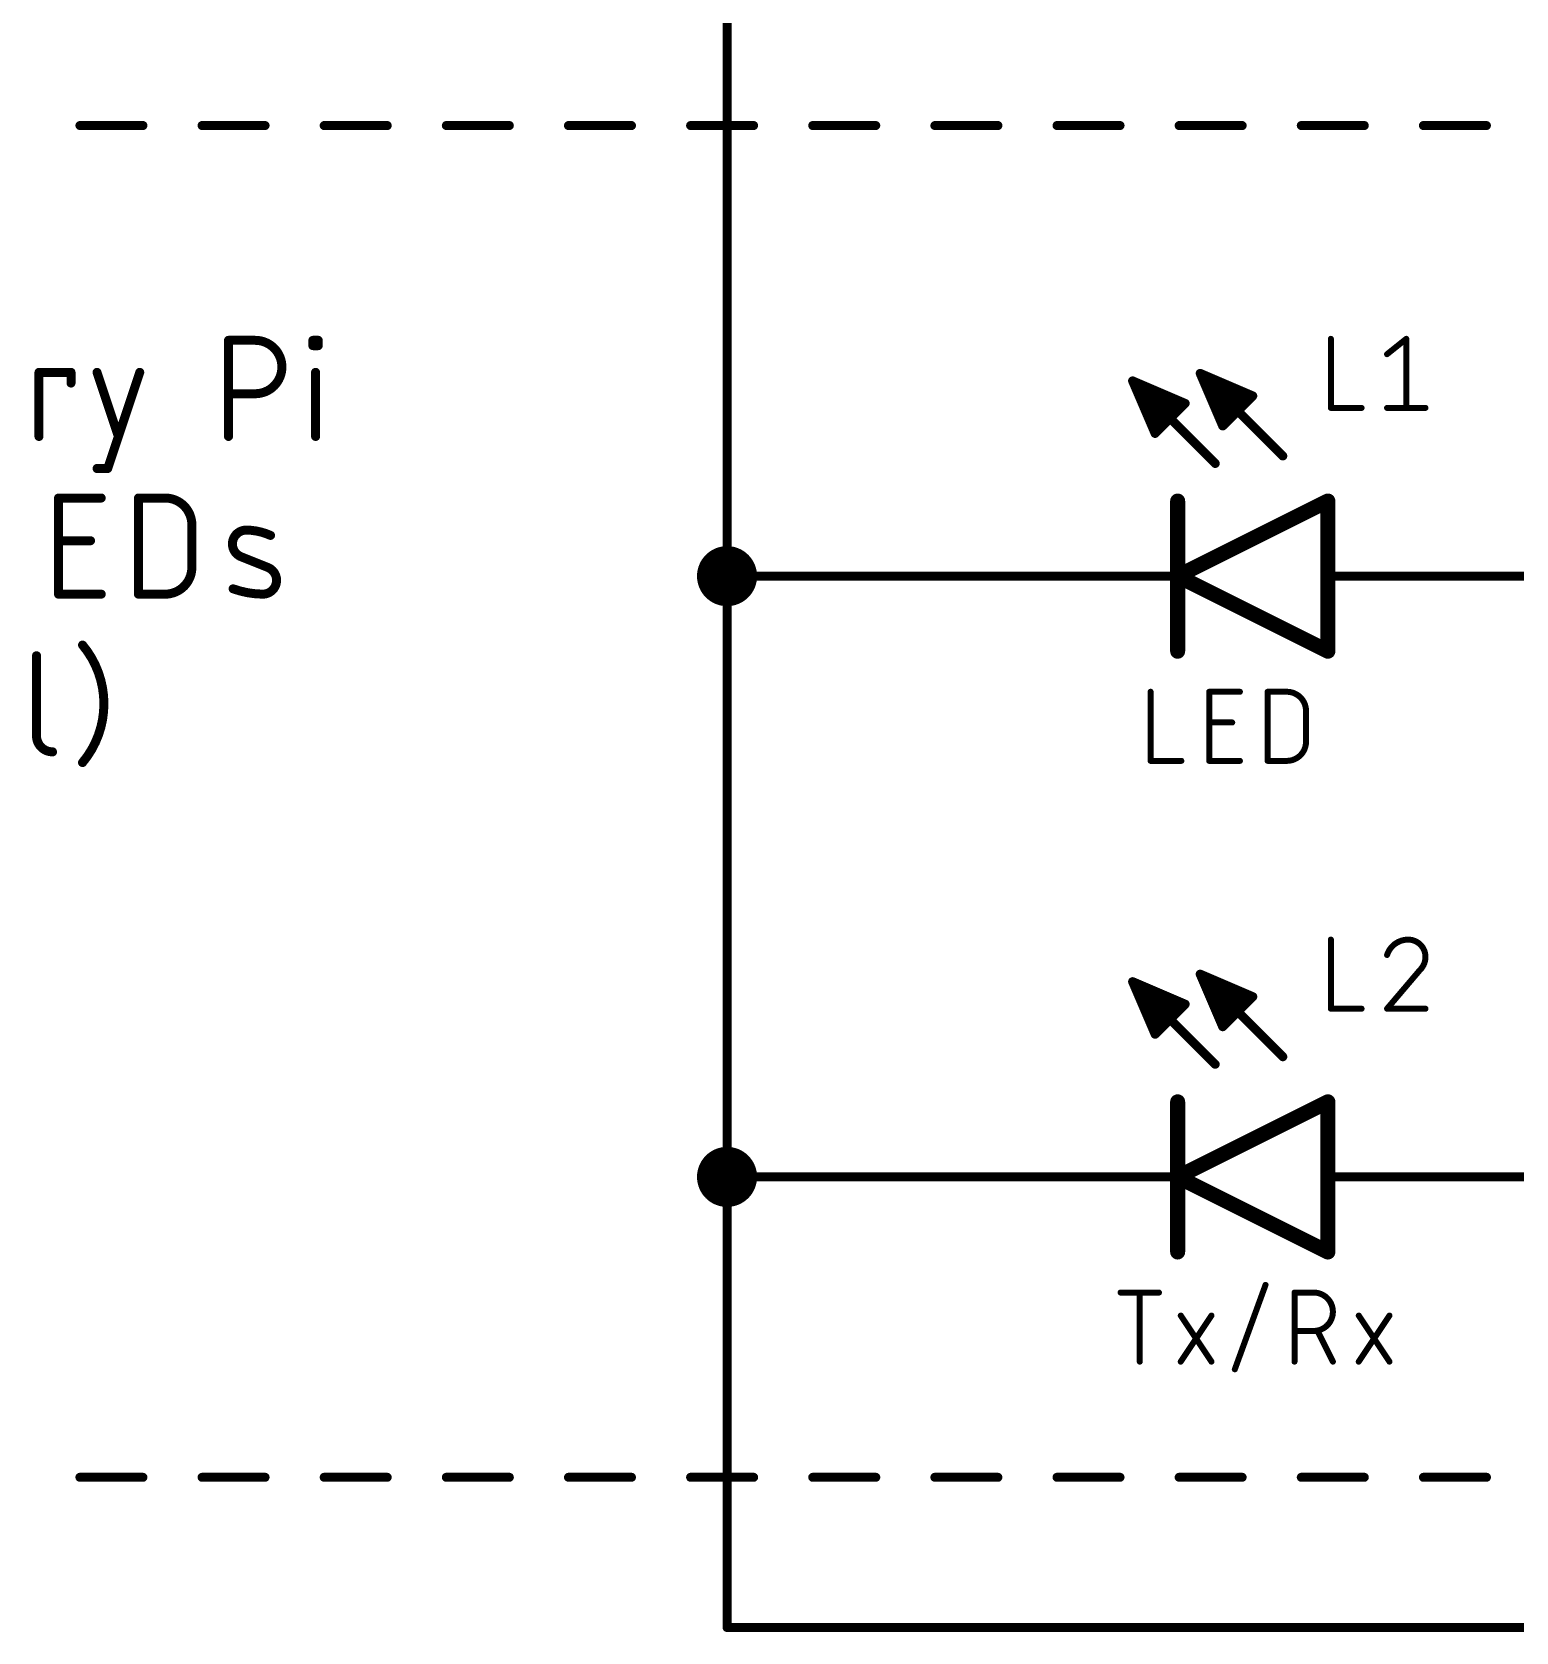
# Model space of a CAD drawing. Extents: x 0 to 264, y 0 to 180.
# Drawn here: x 51.75 to 76.84, y 53.26 to 80.32 of the extents above; entities that cross this region are included whole.
import ezdxf

# ---------------------------------------------------------------- set-up
doc = ezdxf.new("R2010")
doc.units = 0
for name, color, linetype in [('91', 122, 'CONTINUOUS'), ('94', 12, 'CONTINUOUS'), ('95', 251, 'CONTINUOUS'), ('96', 251, 'CONTINUOUS')]:
    doc.layers.add(name, color=color, linetype=linetype)

msp = doc.modelspace()

# ---------------------------------------------------------------- linework, layer by layer
at = {"layer": '91', "const_width": 0.1524}
for points in [[(63.5, 83.82), (63.5, 60.96)], [(63.5, 60.96), (63.5, 71.12)], [(63.5, 71.12), (68.58, 71.12)], [(63.5, 71.12), (63.5, 53.34)], [(76.2, 71.12), (83.82, 71.12)], [(68.58, 60.96), (63.5, 60.96)], [(76.2, 60.96), (83.82, 60.96)], [(63.5, 53.34), (198.12, 53.34)]]:
    msp.add_lwpolyline(points, dxfattribs=at)
at = {"layer": '91'}
for points, const_width in [([(63.5, 70.866, 1), (63.5, 71.374, 1), (63.5, 70.866)], 0.508), ([(63.5381, 71.12, 1), (63.4619, 71.12)], 0.0762), ([(63.5, 71.1581, 1), (63.5, 71.0819)], 0.0762), ([(63.5381, 71.12, 1), (63.4619, 71.12)], 0.0762), ([(68.58, 71.0819, 1), (68.58, 71.1581)], 0.0762), ([(76.2, 71.1581, 1), (76.2, 71.0819)], 0.0762), ([(63.5, 60.706, 1), (63.5, 61.214, 1), (63.5, 60.706)], 0.508), ([(63.5, 60.9981, 1), (63.5, 60.9219)], 0.0762), ([(63.4619, 60.96, 1), (63.5381, 60.96)], 0.0762), ([(63.4619, 60.96, 1), (63.5381, 60.96)], 0.0762), ([(68.58, 60.9219, 1), (68.58, 60.9981)], 0.0762), ([(76.2, 60.9981, 1), (76.2, 60.9219)], 0.0762), ([(63.5, 53.3781, 1), (63.5, 53.3019)], 0.0762), ([(63.4619, 53.34, 1), (63.5381, 53.34)], 0.0762)]:
    msp.add_lwpolyline(points, format="xyb", dxfattribs=dict(at, const_width=const_width))
at = {"layer": '94'}
for points, const_width in [([(70.358, 74.422), (71.247, 74.041)], 0.1524), ([(70.739, 73.533), (70.358, 74.422)], 0.1524), ([(71.755, 73.025), (70.358, 74.422)], 0.1524), ([(70.4596, 74.3785), (70.4596, 74.1849)], 0.1524), ([(71.501, 74.549), (72.39, 74.168)], 0.1524), ([(71.882, 73.66), (71.501, 74.549)], 0.1524), ([(72.898, 73.152), (71.501, 74.549)], 0.1524), ([(71.5264, 74.5381), (71.5264, 74.4897)], 0.1524), ([(71.6788, 74.4728), (71.6788, 74.1341)], 0.1524), ([(71.8312, 74.4075), (71.8312, 73.7785)], 0.1524), ([(71.9836, 74.3422), (71.9836, 73.7616)], 0.1524), ([(70.612, 74.3131), (70.612, 73.8293)], 0.1524), ([(70.7644, 74.2478), (70.7644, 73.5584)], 0.1524), ([(70.9168, 74.1825), (70.9168, 73.7108)], 0.1524), ([(71.0692, 74.1172), (71.0692, 73.8632)], 0.1524), ([(72.39, 74.168), (71.882, 73.66)], 0.1524), ([(72.136, 74.2769), (72.136, 73.914)], 0.1524), ([(72.2884, 74.2115), (72.2884, 74.0664)], 0.1524), ([(71.247, 74.041), (70.739, 73.533)], 0.1524), ([(71.2216, 74.0519), (71.2216, 74.0156)], 0.1524), ([(71.12, 71.12), (73.66, 72.39)], 0.254), ([(71.12, 71.12), (71.12, 72.39)], 0.254), ([(73.66, 71.12), (73.66, 72.39)], 0.254), ([(68.58, 71.12), (71.12, 71.12)], 0.1524), ([(73.66, 69.85), (71.12, 71.12)], 0.254), ([(71.12, 69.85), (71.12, 71.12)], 0.254), ([(73.66, 69.85), (73.66, 71.12)], 0.254), ([(76.2, 71.12), (73.66, 71.12)], 0.1524), ([(71.501, 64.389), (72.39, 64.008)], 0.1524), ([(71.882, 63.5), (71.501, 64.389)], 0.1524), ([(72.898, 62.992), (71.501, 64.389)], 0.1524), ([(71.5264, 64.3781), (71.5264, 64.3297)], 0.1524), ([(70.358, 64.262), (71.247, 63.881)], 0.1524), ([(70.739, 63.373), (70.358, 64.262)], 0.1524), ([(71.755, 62.865), (70.358, 64.262)], 0.1524), ([(70.4596, 64.2185), (70.4596, 64.0249)], 0.1524), ([(70.612, 64.1531), (70.612, 63.6693)], 0.1524), ([(70.7644, 64.0878), (70.7644, 63.3984)], 0.1524), ([(71.6788, 64.3128), (71.6788, 63.9741)], 0.1524), ([(71.8312, 64.2475), (71.8312, 63.6185)], 0.1524), ([(71.9836, 64.1822), (71.9836, 63.6016)], 0.1524), ([(72.136, 64.1169), (72.136, 63.754)], 0.1524), ([(71.247, 63.881), (70.739, 63.373)], 0.1524), ([(70.9168, 64.0225), (70.9168, 63.5508)], 0.1524), ([(71.0692, 63.9572), (71.0692, 63.7032)], 0.1524), ([(71.2216, 63.8919), (71.2216, 63.8556)], 0.1524), ([(72.39, 64.008), (71.882, 63.5)], 0.1524), ([(72.2884, 64.0515), (72.2884, 63.9064)], 0.1524), ([(71.12, 60.96), (73.66, 62.23)], 0.254), ([(71.12, 60.96), (71.12, 62.23)], 0.254), ([(73.66, 60.96), (73.66, 62.23)], 0.254), ([(68.58, 60.96), (71.12, 60.96)], 0.1524), ([(73.66, 59.69), (71.12, 60.96)], 0.254), ([(71.12, 59.69), (71.12, 60.96)], 0.254), ([(73.66, 59.69), (73.66, 60.96)], 0.254), ([(76.2, 60.96), (73.66, 60.96)], 0.1524)]:
    msp.add_lwpolyline(points, dxfattribs=dict(at, const_width=const_width))
for points, const_width in [([(70.373, 74.457, 1), (70.343, 74.387)], 0.0762), ([(70.393, 74.437, 1), (70.323, 74.407)], 0.0762), ([(70.3849, 74.4489, 1), (70.3311, 74.3951)], 0.0762), ([(70.4977, 74.3785, 1), (70.4215, 74.3785)], 0.0762), ([(71.516, 74.584, 1), (71.486, 74.514)], 0.0762), ([(71.536, 74.564, 1), (71.466, 74.534)], 0.0762), ([(71.5279, 74.5759, 1), (71.4741, 74.5221)], 0.0762), ([(71.5645, 74.5381, 1), (71.4883, 74.5381)], 0.0762), ([(71.4883, 74.4897, 1), (71.5645, 74.4897)], 0.0762), ([(71.7169, 74.4728, 1), (71.6407, 74.4728)], 0.0762), ([(71.8693, 74.4075, 1), (71.7931, 74.4075)], 0.0762), ([(72.0217, 74.3422, 1), (71.9455, 74.3422)], 0.0762), ([(70.4215, 74.1849, 1), (70.4977, 74.1849)], 0.0762), ([(70.6501, 74.3131, 1), (70.5739, 74.3131)], 0.0762), ([(70.8025, 74.2478, 1), (70.7263, 74.2478)], 0.0762), ([(70.9549, 74.1825, 1), (70.8787, 74.1825)], 0.0762), ([(71.1073, 74.1172, 1), (71.0311, 74.1172)], 0.0762), ([(71.6407, 74.1341, 1), (71.7169, 74.1341)], 0.0762), ([(72.1741, 74.2769, 1), (72.0979, 74.2769)], 0.0762), ([(72.3265, 74.2115, 1), (72.2503, 74.2115)], 0.0762), ([(72.4169, 74.1411, 1), (72.3631, 74.1949)], 0.0762), ([(72.375, 74.133, 1), (72.405, 74.203)], 0.0762), ([(71.0311, 73.8632, 1), (71.1073, 73.8632)], 0.0762), ([(71.2597, 74.0519, 1), (71.1835, 74.0519)], 0.0762), ([(71.1835, 74.0156, 1), (71.2597, 74.0156)], 0.0762), ([(71.2739, 74.0141, 1), (71.2201, 74.0679)], 0.0762), ([(71.232, 74.006, 1), (71.262, 74.076)], 0.0762), ([(72.0979, 73.914, 1), (72.1741, 73.914)], 0.0762), ([(72.2503, 74.0664, 1), (72.3265, 74.0664)], 0.0762), ([(70.5739, 73.8293, 1), (70.6501, 73.8293)], 0.0762), ([(70.8787, 73.7108, 1), (70.9549, 73.7108)], 0.0762), ([(71.7931, 73.7785, 1), (71.8693, 73.7785)], 0.0762), ([(71.8551, 73.6869, 1), (71.9089, 73.6331)], 0.0762), ([(71.847, 73.645, 1), (71.917, 73.675)], 0.0762), ([(71.9455, 73.7616, 1), (72.0217, 73.7616)], 0.0762), ([(70.7121, 73.5599, 1), (70.7659, 73.5061)], 0.0762), ([(70.704, 73.518, 1), (70.774, 73.548)], 0.0762), ([(70.7263, 73.5584, 1), (70.8025, 73.5584)], 0.0762), ([(71.7281, 72.9981, 1), (71.7819, 73.0519)], 0.0762), ([(72.8711, 73.1251, 1), (72.9249, 73.1789)], 0.0762), ([(71.1835, 72.39, 1), (71.0565, 72.39)], 0.127), ([(73.7235, 72.39, 1), (73.5965, 72.39)], 0.127), ([(73.6884, 72.3332, 1), (73.6316, 72.4468)], 0.127), ([(68.58, 71.1581, 1), (68.58, 71.0819)], 0.0762), ([(71.1484, 71.1768, 1), (71.0916, 71.0632)], 0.127), ([(71.1835, 71.12, 1), (71.0565, 71.12)], 0.127), ([(71.0916, 71.1768, 1), (71.1484, 71.0632)], 0.127), ([(71.0565, 71.12, 1), (71.1835, 71.12)], 0.127), ([(71.12, 71.0819, 1), (71.12, 71.1581)], 0.0762), ([(73.7235, 71.12, 1), (73.5965, 71.12)], 0.127), ([(73.5965, 71.12, 1), (73.7235, 71.12)], 0.127), ([(73.66, 71.1581, 1), (73.66, 71.0819)], 0.0762), ([(76.2, 71.0819, 1), (76.2, 71.1581)], 0.0762), ([(71.0565, 69.85, 1), (71.1835, 69.85)], 0.127), ([(73.5965, 69.85, 1), (73.7235, 69.85)], 0.127), ([(73.6316, 69.7932, 1), (73.6884, 69.9068)], 0.127), ([(71.516, 64.424, 1), (71.486, 64.354)], 0.0762), ([(71.536, 64.404, 1), (71.466, 64.374)], 0.0762), ([(71.5279, 64.4159, 1), (71.4741, 64.3621)], 0.0762), ([(71.5645, 64.3781, 1), (71.4883, 64.3781)], 0.0762), ([(70.373, 64.297, 1), (70.343, 64.227)], 0.0762), ([(70.393, 64.277, 1), (70.323, 64.247)], 0.0762), ([(70.3849, 64.2889, 1), (70.3311, 64.2351)], 0.0762), ([(70.4977, 64.2185, 1), (70.4215, 64.2185)], 0.0762), ([(70.6501, 64.1531, 1), (70.5739, 64.1531)], 0.0762), ([(70.8025, 64.0878, 1), (70.7263, 64.0878)], 0.0762), ([(71.4883, 64.3297, 1), (71.5645, 64.3297)], 0.0762), ([(71.7169, 64.3128, 1), (71.6407, 64.3128)], 0.0762), ([(71.8693, 64.2475, 1), (71.7931, 64.2475)], 0.0762), ([(72.0217, 64.1822, 1), (71.9455, 64.1822)], 0.0762), ([(72.1741, 64.1169, 1), (72.0979, 64.1169)], 0.0762), ([(70.4215, 64.0249, 1), (70.4977, 64.0249)], 0.0762), ([(70.9549, 64.0225, 1), (70.8787, 64.0225)], 0.0762), ([(71.1073, 63.9572, 1), (71.0311, 63.9572)], 0.0762), ([(71.2597, 63.8919, 1), (71.1835, 63.8919)], 0.0762), ([(71.1835, 63.8556, 1), (71.2597, 63.8556)], 0.0762), ([(71.2739, 63.8541, 1), (71.2201, 63.9079)], 0.0762), ([(71.232, 63.846, 1), (71.262, 63.916)], 0.0762), ([(71.6407, 63.9741, 1), (71.7169, 63.9741)], 0.0762), ([(72.3265, 64.0515, 1), (72.2503, 64.0515)], 0.0762), ([(72.2503, 63.9064, 1), (72.3265, 63.9064)], 0.0762), ([(72.4169, 63.9811, 1), (72.3631, 64.0349)], 0.0762), ([(72.375, 63.973, 1), (72.405, 64.043)], 0.0762), ([(70.5739, 63.6693, 1), (70.6501, 63.6693)], 0.0762), ([(70.8787, 63.5508, 1), (70.9549, 63.5508)], 0.0762), ([(71.0311, 63.7032, 1), (71.1073, 63.7032)], 0.0762), ([(71.7931, 63.6185, 1), (71.8693, 63.6185)], 0.0762), ([(71.9455, 63.6016, 1), (72.0217, 63.6016)], 0.0762), ([(72.0979, 63.754, 1), (72.1741, 63.754)], 0.0762), ([(70.7121, 63.3999, 1), (70.7659, 63.3461)], 0.0762), ([(70.704, 63.358, 1), (70.774, 63.388)], 0.0762), ([(70.7263, 63.3984, 1), (70.8025, 63.3984)], 0.0762), ([(71.8551, 63.5269, 1), (71.9089, 63.4731)], 0.0762), ([(71.847, 63.485, 1), (71.917, 63.515)], 0.0762), ([(72.8711, 62.9651, 1), (72.9249, 63.0189)], 0.0762), ([(71.7281, 62.8381, 1), (71.7819, 62.8919)], 0.0762), ([(71.1835, 62.23, 1), (71.0565, 62.23)], 0.127), ([(73.7235, 62.23, 1), (73.5965, 62.23)], 0.127), ([(73.6884, 62.1732, 1), (73.6316, 62.2868)], 0.127), ([(68.58, 60.9981, 1), (68.58, 60.9219)], 0.0762), ([(71.1484, 61.0168, 1), (71.0916, 60.9032)], 0.127), ([(71.1835, 60.96, 1), (71.0565, 60.96)], 0.127), ([(71.0916, 61.0168, 1), (71.1484, 60.9032)], 0.127), ([(71.0565, 60.96, 1), (71.1835, 60.96)], 0.127), ([(71.12, 60.9219, 1), (71.12, 60.9981)], 0.0762), ([(73.7235, 60.96, 1), (73.5965, 60.96)], 0.127), ([(73.5965, 60.96, 1), (73.7235, 60.96)], 0.127), ([(73.66, 60.9981, 1), (73.66, 60.9219)], 0.0762), ([(76.2, 60.9219, 1), (76.2, 60.9981)], 0.0762), ([(73.6316, 59.6332, 1), (73.6884, 59.7468)], 0.127), ([(71.0565, 59.69, 1), (71.1835, 59.69)], 0.127), ([(73.5965, 59.69, 1), (73.7235, 59.69)], 0.127)]:
    msp.add_lwpolyline(points, format="xyb", dxfattribs=dict(at, const_width=const_width))
at = {"layer": '95'}
for points, const_width in [([(53.6227, 78.74), (52.5573, 78.74)], 0.1524), ([(55.688, 78.74), (54.6227, 78.74)], 0.1524), ([(57.7533, 78.74), (56.688, 78.74)], 0.1524), ([(59.8187, 78.74), (58.7533, 78.74)], 0.1524), ([(61.884, 78.74), (60.8187, 78.74)], 0.1524), ([(63.9493, 78.74), (62.884, 78.74)], 0.1524), ([(66.0147, 78.74), (64.9493, 78.74)], 0.1524), ([(68.08, 78.74), (67.0147, 78.74)], 0.1524), ([(70.1453, 78.74), (69.08, 78.74)], 0.1524), ([(72.2107, 78.74), (71.1453, 78.74)], 0.1524), ([(74.276, 78.74), (73.2107, 78.74)], 0.1524), ([(76.3413, 78.74), (75.276, 78.74)], 0.1524), ([(55.0697, 73.4822), (55.0697, 75.1078)], 0.1524), ([(55.0697, 75.1078), (55.5213, 75.1078)], 0.1524), ([(56.4971, 75.0175), (56.4971, 75.1078)], 0.1524), ([(56.4971, 75.1078), (56.5874, 75.1078)], 0.1524), ([(56.5874, 75.0175), (56.4971, 75.0175)], 0.1524), ([(56.5874, 75.1078), (56.5874, 75.0175)], 0.1524), ([(73.7108, 75.1332), (73.7108, 73.9648)], 0.1016), ([(74.661, 74.8736), (74.9856, 75.1332)], 0.1016), ([(74.9856, 75.1332), (74.9856, 73.9648)], 0.1016), ([(51.8649, 73.4822), (51.8649, 74.5659)], 0.1524), ([(51.8649, 74.5659), (52.4068, 74.5659)], 0.1524), ([(52.4068, 74.5659), (52.4068, 74.3853)], 0.1524), ([(52.8464, 74.5659), (53.2076, 73.4822)], 0.1524), ([(53.027, 72.9403), (53.5689, 74.5659)], 0.1524), ([(56.5423, 73.4822), (56.5423, 74.5659)], 0.1524), ([(55.5213, 74.2047), (55.0697, 74.2047)], 0.1524), ([(73.7108, 73.9648), (74.2301, 73.9648)], 0.1016), ([(74.661, 73.9648), (75.3102, 73.9648)], 0.1016), ([(52.8464, 72.9403), (53.027, 72.9403)], 0.1524), ([(52.1951, 70.8152), (52.1951, 72.4408)], 0.1524), ([(52.1951, 72.4408), (52.9175, 72.4408)], 0.1524), ([(53.5468, 70.8152), (53.5468, 72.4408)], 0.1524), ([(53.5468, 72.4408), (53.9983, 72.4408)], 0.1524), ([(54.4499, 71.9892), (54.4499, 71.2668)], 0.1524), ([(52.1951, 71.7183), (52.7369, 71.7183)], 0.1524), ([(55.7351, 71.2668), (55.2836, 71.4474)], 0.1524), ([(52.9175, 70.8152), (52.1951, 70.8152)], 0.1524), ([(53.9983, 70.8152), (53.5468, 70.8152)], 0.1524), ([(51.8231, 69.7738), (51.8231, 68.4191)], 0.1524), ([(73.7108, 64.9732), (73.7108, 63.8048)], 0.1016), ([(75.2128, 64.4539), (74.661, 63.8048)], 0.1016), ([(73.7108, 63.8048), (74.2301, 63.8048)], 0.1016), ([(74.661, 63.8048), (75.3102, 63.8048)], 0.1016), ([(52.5573, 55.88), (53.6227, 55.88)], 0.1524), ([(54.6227, 55.88), (55.688, 55.88)], 0.1524), ([(56.688, 55.88), (57.7533, 55.88)], 0.1524), ([(58.7533, 55.88), (59.8187, 55.88)], 0.1524), ([(60.8187, 55.88), (61.884, 55.88)], 0.1524), ([(62.884, 55.88), (63.9493, 55.88)], 0.1524), ([(64.9493, 55.88), (66.0147, 55.88)], 0.1524), ([(67.0147, 55.88), (68.08, 55.88)], 0.1524), ([(69.08, 55.88), (70.1453, 55.88)], 0.1524), ([(71.1453, 55.88), (72.2107, 55.88)], 0.1524), ([(73.2107, 55.88), (74.276, 55.88)], 0.1524), ([(75.276, 55.88), (76.3413, 55.88)], 0.1524)]:
    msp.add_lwpolyline(points, dxfattribs=dict(at, const_width=const_width))
for points, const_width in [([(52.5573, 78.7781, 1), (52.5573, 78.7019)], 0.0762), ([(53.6227, 78.7019, 1), (53.6227, 78.7781)], 0.0762), ([(54.6227, 78.7781, 1), (54.6227, 78.7019)], 0.0762), ([(55.688, 78.7019, 1), (55.688, 78.7781)], 0.0762), ([(56.688, 78.7781, 1), (56.688, 78.7019)], 0.0762), ([(57.7533, 78.7019, 1), (57.7533, 78.7781)], 0.0762), ([(58.7533, 78.7781, 1), (58.7533, 78.7019)], 0.0762), ([(59.8187, 78.7019, 1), (59.8187, 78.7781)], 0.0762), ([(60.8187, 78.7781, 1), (60.8187, 78.7019)], 0.0762), ([(61.884, 78.7019, 1), (61.884, 78.7781)], 0.0762), ([(62.884, 78.7781, 1), (62.884, 78.7019)], 0.0762), ([(63.9493, 78.7019, 1), (63.9493, 78.7781)], 0.0762), ([(64.9493, 78.7781, 1), (64.9493, 78.7019)], 0.0762), ([(66.0147, 78.7019, 1), (66.0147, 78.7781)], 0.0762), ([(67.0147, 78.7781, 1), (67.0147, 78.7019)], 0.0762), ([(68.08, 78.7019, 1), (68.08, 78.7781)], 0.0762), ([(69.08, 78.7781, 1), (69.08, 78.7019)], 0.0762), ([(70.1453, 78.7019, 1), (70.1453, 78.7781)], 0.0762), ([(71.1453, 78.7781, 1), (71.1453, 78.7019)], 0.0762), ([(72.2107, 78.7019, 1), (72.2107, 78.7781)], 0.0762), ([(73.2107, 78.7781, 1), (73.2107, 78.7019)], 0.0762), ([(74.276, 78.7019, 1), (74.276, 78.7781)], 0.0762), ([(75.276, 78.7781, 1), (75.276, 78.7019)], 0.0762), ([(76.3413, 78.7019, 1), (76.3413, 78.7781)], 0.0762), ([(55.1078, 75.1078, 1), (55.0316, 75.1078)], 0.0762), ([(55.0697, 75.1459, 1), (55.0697, 75.0697)], 0.0762), ([(55.5213, 74.2047, 1), (55.5213, 75.1078)], 0.1524), ([(55.5213, 75.1459, 1), (55.5213, 75.0697)], 0.0762), ([(55.5213, 75.0697, 1), (55.5213, 75.1459)], 0.0762), ([(56.5352, 75.1078, 1), (56.459, 75.1078)], 0.0762), ([(56.4971, 75.1459, 1), (56.4971, 75.0697)], 0.0762), ([(56.4971, 75.0556, 1), (56.4971, 74.9794)], 0.0762), ([(56.459, 75.0175, 1), (56.5352, 75.0175)], 0.0762), ([(56.6255, 75.1078, 1), (56.5493, 75.1078)], 0.0762), ([(56.5493, 75.0175, 1), (56.6255, 75.0175)], 0.0762), ([(56.5874, 75.0697, 1), (56.5874, 75.1459)], 0.0762), ([(56.5874, 74.9794, 1), (56.5874, 75.0556)], 0.0762), ([(73.7362, 75.1332, 1), (73.6854, 75.1332)], 0.0508), ([(75.011, 75.1332, 1), (74.9602, 75.1332)], 0.0508), ([(75.0015, 75.1134, 1), (74.9697, 75.153)], 0.0508), ([(74.6452, 74.8934, 1), (74.6769, 74.8537)], 0.0508), ([(51.903, 74.5659, 1), (51.8268, 74.5659)], 0.0762), ([(51.8649, 74.604, 1), (51.8649, 74.5278)], 0.0762), ([(52.4449, 74.5659, 1), (52.3687, 74.5659)], 0.0762), ([(52.3687, 74.3853, 1), (52.4449, 74.3853)], 0.0762), ([(52.4068, 74.5278, 1), (52.4068, 74.604)], 0.0762), ([(52.8825, 74.578, 1), (52.8102, 74.5539)], 0.0762), ([(53.605, 74.5539, 1), (53.5327, 74.578)], 0.0762), ([(56.5804, 74.5659, 1), (56.5042, 74.5659)], 0.0762), ([(55.0697, 74.2428, 1), (55.0697, 74.1666)], 0.0762), ([(55.5213, 74.2428, 1), (55.5213, 74.1666)], 0.0762), ([(55.5213, 74.1666, 1), (55.5213, 74.2428)], 0.0762), ([(73.7108, 73.9902, 1), (73.7108, 73.9394)], 0.0508), ([(73.6854, 73.9648, 1), (73.7362, 73.9648)], 0.0508), ([(74.2301, 73.9394, 1), (74.2301, 73.9902)], 0.0508), ([(74.661, 73.9902, 1), (74.661, 73.9394)], 0.0508), ([(74.9602, 73.9648, 1), (75.011, 73.9648)], 0.0508), ([(75.3102, 73.9394, 1), (75.3102, 73.9902)], 0.0508), ([(51.8268, 73.4822, 1), (51.903, 73.4822)], 0.0762), ([(53.1715, 73.4702, 1), (53.2438, 73.4942)], 0.0762), ([(55.0316, 73.4822, 1), (55.1078, 73.4822)], 0.0762), ([(56.5042, 73.4822, 1), (56.5804, 73.4822)], 0.0762), ([(52.8464, 72.9784, 1), (52.8464, 72.9022)], 0.0762), ([(52.9908, 72.9524, 1), (53.0631, 72.9283)], 0.0762), ([(53.027, 72.9022, 1), (53.027, 72.9784)], 0.0762), ([(52.2332, 72.4408, 1), (52.157, 72.4408)], 0.0762), ([(52.1951, 72.4789, 1), (52.1951, 72.4027)], 0.0762), ([(52.9175, 72.4027, 1), (52.9175, 72.4789)], 0.0762), ([(53.5849, 72.4408, 1), (53.5087, 72.4408)], 0.0762), ([(53.5468, 72.4789, 1), (53.5468, 72.4027)], 0.0762), ([(54.4499, 71.9892, 0.4142), (53.9983, 72.4408)], 0.1524), ([(53.9983, 72.4789, 1), (53.9983, 72.4027)], 0.0762), ([(53.9983, 72.4027, 1), (53.9983, 72.4789)], 0.0762), ([(54.488, 71.9892, 1), (54.4118, 71.9892)], 0.0762), ([(54.4118, 71.9892, 1), (54.488, 71.9892)], 0.0762), ([(55.3739, 71.8989, 0.8318), (55.2836, 71.4474)], 0.1524), ([(55.3744, 71.937, 1), (55.3733, 71.8608)], 0.0762), ([(55.7803, 71.8086, 0.1025), (55.3739, 71.8989)], 0.1524), ([(55.3733, 71.8608, 1), (55.3744, 71.937)], 0.0762), ([(52.1951, 71.7564, 1), (52.1951, 71.6802)], 0.0762), ([(52.7369, 71.6802, 1), (52.7369, 71.7564)], 0.0762), ([(55.7646, 71.7739, 1), (55.7959, 71.8434)], 0.0762), ([(55.2977, 71.4827, 1), (55.2694, 71.412)], 0.0762), ([(55.2694, 71.412, 1), (55.2977, 71.4828)], 0.0762), ([(53.9983, 70.8152, 0.4142), (54.4499, 71.2668)], 0.1524), ([(54.488, 71.2668, 1), (54.4118, 71.2668)], 0.0762), ([(54.4118, 71.2668, 1), (54.488, 71.2668)], 0.0762), ([(55.6448, 70.8152, 0.8318), (55.7351, 71.2668)], 0.1524), ([(55.7493, 71.3021, 1), (55.721, 71.2314)], 0.0762), ([(55.721, 71.2314, 1), (55.7493, 71.3021)], 0.0762), ([(55.161, 70.9414, 1), (55.1352, 70.8697)], 0.0762), ([(55.1481, 70.9055, 0.083), (55.6448, 70.8152)], 0.1524), ([(52.1951, 70.8533, 1), (52.1951, 70.7771)], 0.0762), ([(52.157, 70.8152, 1), (52.2332, 70.8152)], 0.0762), ([(52.9175, 70.7771, 1), (52.9175, 70.8533)], 0.0762), ([(53.5468, 70.8533, 1), (53.5468, 70.7771)], 0.0762), ([(53.5087, 70.8152, 1), (53.5849, 70.8152)], 0.0762), ([(53.9983, 70.8533, 1), (53.9983, 70.7771)], 0.0762), ([(53.9983, 70.7771, 1), (53.9983, 70.8533)], 0.0762), ([(55.6454, 70.8533, 1), (55.6443, 70.7771)], 0.0762), ([(55.6443, 70.7771, 1), (55.6454, 70.8533)], 0.0762), ([(51.8612, 69.7738, 1), (51.785, 69.7738)], 0.0762), ([(52.9628, 68.961, 0.1762), (52.6016, 69.9544)], 0.1524), ([(52.6308, 69.9789, 1), (52.5724, 69.9299)], 0.0762), ([(52.6016, 67.9676, 0.1762), (52.9628, 68.961)], 0.1524), ([(53.0009, 68.961, 1), (52.9247, 68.961)], 0.0762), ([(52.9247, 68.961, 1), (53.0009, 68.961)], 0.0762), ([(51.8231, 68.4191, 0.4142), (52.094, 68.1482)], 0.1524), ([(51.8612, 68.4191, 1), (51.785, 68.4191)], 0.0762), ([(51.785, 68.4191, 1), (51.8612, 68.4191)], 0.0762), ([(52.094, 68.1101, 1), (52.094, 68.1863)], 0.0762), ([(52.5724, 67.9921, 1), (52.6308, 67.9431)], 0.0762), ([(73.7362, 64.9732, 1), (73.6854, 64.9732)], 0.0508), ([(75.0181, 64.9732, 0.3252), (74.661, 64.7136)], 0.1016), ([(75.3102, 64.6811, 0.4142), (75.0181, 64.9732)], 0.1016), ([(75.0181, 64.9986, 1), (75.0181, 64.9478)], 0.0508), ([(75.0181, 64.9478, 1), (75.018, 64.9986)], 0.0508), ([(74.6369, 64.7214, 1), (74.6852, 64.7057)], 0.0508), ([(75.2128, 64.4539, 0.2053), (75.3102, 64.6811)], 0.1016), ([(75.3355, 64.6811, 1), (75.2848, 64.6811)], 0.0508), ([(75.2848, 64.6811, 1), (75.3356, 64.6811)], 0.0508), ([(75.1953, 64.4723, 1), (75.2303, 64.4355)], 0.0508), ([(75.2321, 64.4375, 1), (75.1934, 64.4704)], 0.0508), ([(73.7108, 63.8302, 1), (73.7108, 63.7794)], 0.0508), ([(73.6854, 63.8048, 1), (73.7362, 63.8048)], 0.0508), ([(74.2301, 63.7794, 1), (74.2301, 63.8302)], 0.0508), ([(74.661, 63.8302, 1), (74.661, 63.7794)], 0.0508), ([(74.6417, 63.8213, 1), (74.6804, 63.7883)], 0.0508), ([(75.3102, 63.7794, 1), (75.3102, 63.8302)], 0.0508), ([(52.5573, 55.9181, 1), (52.5573, 55.8419)], 0.0762), ([(53.6227, 55.8419, 1), (53.6227, 55.9181)], 0.0762), ([(54.6227, 55.9181, 1), (54.6227, 55.8419)], 0.0762), ([(55.688, 55.8419, 1), (55.688, 55.9181)], 0.0762), ([(56.688, 55.9181, 1), (56.688, 55.8419)], 0.0762), ([(57.7533, 55.8419, 1), (57.7533, 55.9181)], 0.0762), ([(58.7533, 55.9181, 1), (58.7533, 55.8419)], 0.0762), ([(59.8187, 55.8419, 1), (59.8187, 55.9181)], 0.0762), ([(60.8187, 55.9181, 1), (60.8187, 55.8419)], 0.0762), ([(61.884, 55.8419, 1), (61.884, 55.9181)], 0.0762), ([(62.884, 55.9181, 1), (62.884, 55.8419)], 0.0762), ([(63.9493, 55.8419, 1), (63.9493, 55.9181)], 0.0762), ([(64.9493, 55.9181, 1), (64.9493, 55.8419)], 0.0762), ([(66.0147, 55.8419, 1), (66.0147, 55.9181)], 0.0762), ([(67.0147, 55.9181, 1), (67.0147, 55.8419)], 0.0762), ([(68.08, 55.8419, 1), (68.08, 55.9181)], 0.0762), ([(69.08, 55.9181, 1), (69.08, 55.8419)], 0.0762), ([(70.1453, 55.8419, 1), (70.1453, 55.9181)], 0.0762), ([(71.1453, 55.9181, 1), (71.1453, 55.8419)], 0.0762), ([(72.2107, 55.8419, 1), (72.2107, 55.9181)], 0.0762), ([(73.2107, 55.9181, 1), (73.2107, 55.8419)], 0.0762), ([(74.276, 55.8419, 1), (74.276, 55.9181)], 0.0762), ([(75.276, 55.9181, 1), (75.276, 55.8419)], 0.0762), ([(76.3413, 55.8419, 1), (76.3413, 55.9181)], 0.0762)]:
    msp.add_lwpolyline(points, format="xyb", dxfattribs=dict(at, const_width=const_width))
at = {"layer": '96', "const_width": 0.1016}
for points in [[(70.6628, 69.1642), (70.6628, 67.9958)], [(71.6534, 67.9958), (71.6534, 69.1642)], [(71.6534, 69.1642), (72.1727, 69.1642)], [(72.6417, 67.9958), (72.6417, 69.1642)], [(72.6417, 69.1642), (72.9663, 69.1642)], [(73.2909, 68.8396), (73.2909, 68.3204)], [(71.6534, 68.6449), (72.0429, 68.6449)], [(70.6628, 67.9958), (71.1821, 67.9958)], [(72.1727, 67.9958), (71.6534, 67.9958)], [(72.9663, 67.9958), (72.6417, 67.9958)], [(70.1548, 59.0042), (70.8039, 59.0042)], [(70.4794, 57.8358), (70.4794, 59.0042)], [(72.0866, 57.706), (72.6059, 59.134)], [(73.0959, 57.8358), (73.0959, 59.0042)], [(73.0959, 59.0042), (73.4204, 59.0042)], [(71.1722, 57.8358), (71.6915, 58.6147)], [(71.1722, 58.6147), (71.6915, 57.8358)], [(74.1821, 57.8358), (74.7014, 58.6147)], [(74.1821, 58.6147), (74.7014, 57.8358)], [(73.4204, 58.3551), (73.0959, 58.3551)], [(73.745, 57.8358), (73.4853, 58.3551)]]:
    msp.add_lwpolyline(points, dxfattribs=at)
at = {"layer": '96'}
for points, const_width in [([(70.6882, 69.1642, 1), (70.6374, 69.1642)], 0.0508), ([(71.6788, 69.1642, 1), (71.628, 69.1642)], 0.0508), ([(71.6534, 69.1896, 1), (71.6534, 69.1388)], 0.0508), ([(72.1727, 69.1388, 1), (72.1727, 69.1896)], 0.0508), ([(72.6671, 69.1642, 1), (72.6163, 69.1642)], 0.0508), ([(72.6417, 69.1896, 1), (72.6417, 69.1388)], 0.0508), ([(73.2909, 68.8396, 0.4142), (72.9663, 69.1642)], 0.1016), ([(72.9663, 69.1896, 1), (72.9663, 69.1388)], 0.0508), ([(72.9663, 69.1388, 1), (72.9663, 69.1896)], 0.0508), ([(73.3163, 68.8396, 1), (73.2655, 68.8396)], 0.0508), ([(73.2655, 68.8396, 1), (73.3163, 68.8396)], 0.0508), ([(71.6534, 68.6703, 1), (71.6534, 68.6195)], 0.0508), ([(72.0429, 68.6195, 1), (72.0429, 68.6703)], 0.0508), ([(72.9663, 67.9958, 0.4142), (73.2909, 68.3204)], 0.1016), ([(73.3163, 68.3204, 1), (73.2655, 68.3204)], 0.0508), ([(73.2655, 68.3204, 1), (73.3163, 68.3204)], 0.0508), ([(70.6628, 68.0212, 1), (70.6628, 67.9704)], 0.0508), ([(70.6374, 67.9958, 1), (70.6882, 67.9958)], 0.0508), ([(71.1821, 67.9704, 1), (71.1821, 68.0212)], 0.0508), ([(71.6534, 68.0212, 1), (71.6534, 67.9704)], 0.0508), ([(71.628, 67.9958, 1), (71.6788, 67.9958)], 0.0508), ([(72.1727, 67.9704, 1), (72.1727, 68.0212)], 0.0508), ([(72.6417, 68.0212, 1), (72.6417, 67.9704)], 0.0508), ([(72.6163, 67.9958, 1), (72.6671, 67.9958)], 0.0508), ([(72.9663, 68.0212, 1), (72.9663, 67.9704)], 0.0508), ([(72.9663, 67.9704, 1), (72.9663, 68.0212)], 0.0508), ([(70.1548, 59.0296, 1), (70.1548, 58.9788)], 0.0508), ([(70.5048, 59.0042, 1), (70.454, 59.0042)], 0.0508), ([(70.8039, 58.9788, 1), (70.8039, 59.0296)], 0.0508), ([(72.6298, 59.1253, 1), (72.582, 59.1427)], 0.0508), ([(73.1213, 59.0042, 1), (73.0705, 59.0042)], 0.0508), ([(73.0959, 59.0296, 1), (73.0959, 58.9788)], 0.0508), ([(73.4204, 58.3551, 1), (73.4204, 59.0042)], 0.1016), ([(73.4204, 59.0296, 1), (73.4204, 58.9788)], 0.0508), ([(73.4204, 58.9788, 1), (73.4204, 59.0296)], 0.0508), ([(71.1933, 58.6288, 1), (71.1511, 58.6006)], 0.0508), ([(71.7126, 58.6006, 1), (71.6704, 58.6288)], 0.0508), ([(74.2032, 58.6288, 1), (74.161, 58.6006)], 0.0508), ([(74.7225, 58.6006, 1), (74.6803, 58.6288)], 0.0508), ([(73.0959, 58.3805, 1), (73.0959, 58.3297)], 0.0508), ([(73.4204, 58.3805, 1), (73.4204, 58.3297)], 0.0508), ([(73.4204, 58.3297, 1), (73.4204, 58.3805)], 0.0508), ([(73.508, 58.3664, 1), (73.4626, 58.3437)], 0.0508), ([(70.454, 57.8358, 1), (70.5048, 57.8358)], 0.0508), ([(71.1511, 57.8499, 1), (71.1933, 57.8217)], 0.0508), ([(71.6704, 57.8217, 1), (71.7126, 57.8499)], 0.0508), ([(72.0627, 57.7147, 1), (72.1105, 57.6973)], 0.0508), ([(73.0705, 57.8358, 1), (73.1213, 57.8358)], 0.0508), ([(73.7223, 57.8244, 1), (73.7677, 57.8472)], 0.0508), ([(74.161, 57.8499, 1), (74.2032, 57.8217)], 0.0508), ([(74.6803, 57.8217, 1), (74.7225, 57.8499)], 0.0508)]:
    msp.add_lwpolyline(points, format="xyb", dxfattribs=dict(at, const_width=const_width))

doc.saveas('drawing.dxf')
